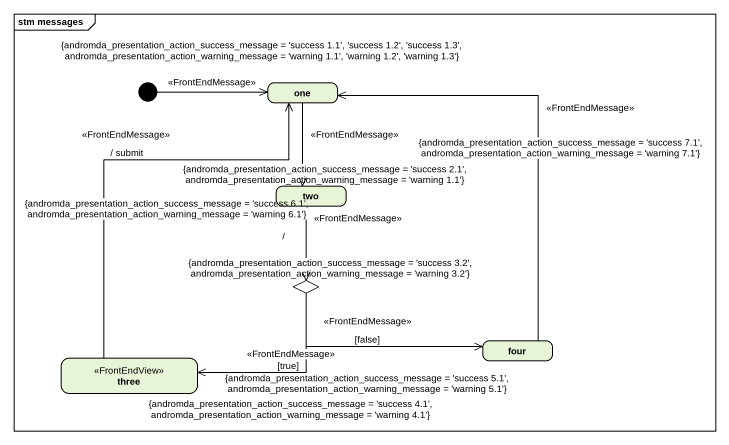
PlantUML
@startuml
mainframe stm messages
hide empty description
state one
state two
state choice1 <<choice>>
state four
state three <<FrontEndView>>
[*] -right-> one : {andromda_presentation_action_success_message = 'success 1.1', 'success 1.2', 'success 1.3', andromda_presentation_action_warning_message = 'warning 1.1', 'warning 1.2', 'warning 1.3'}\n<<FrontEndMessage>>
one --> two : <<FrontEndMessage>>\n{andromda_presentation_action_success_message = 'success 2.1', andromda_presentation_action_warning_message = 'warning 1.1'}
two --> choice1 : <<FrontEndMessage>>\n/\n{andromda_presentation_action_success_message = 'success 3.2', andromda_presentation_action_warning_message = 'warning 3.2'}
choice1 -right-> four : <<FrontEndMessage>>\n[false]\n{andromda_presentation_action_success_message = 'success 5.1', andromda_presentation_action_warning_message = 'warning 5.1'}
choice1 -left-> three : <<FrontEndMessage>>\n[true]\n{andromda_presentation_action_success_message = 'success 4.1', andromda_presentation_action_warning_message = 'warning 4.1'}
four -up-> one : <<FrontEndMessage>>\n{andromda_presentation_action_success_message = 'success 7.1', andromda_presentation_action_warning_message = 'warning 7.1'}
three -up-> one : <<FrontEndMessage>>\n/ submit\n{andromda_presentation_action_success_message = 'success 6.1', andromda_presentation_action_warning_message = 'warning 6.1'}
@enduml
